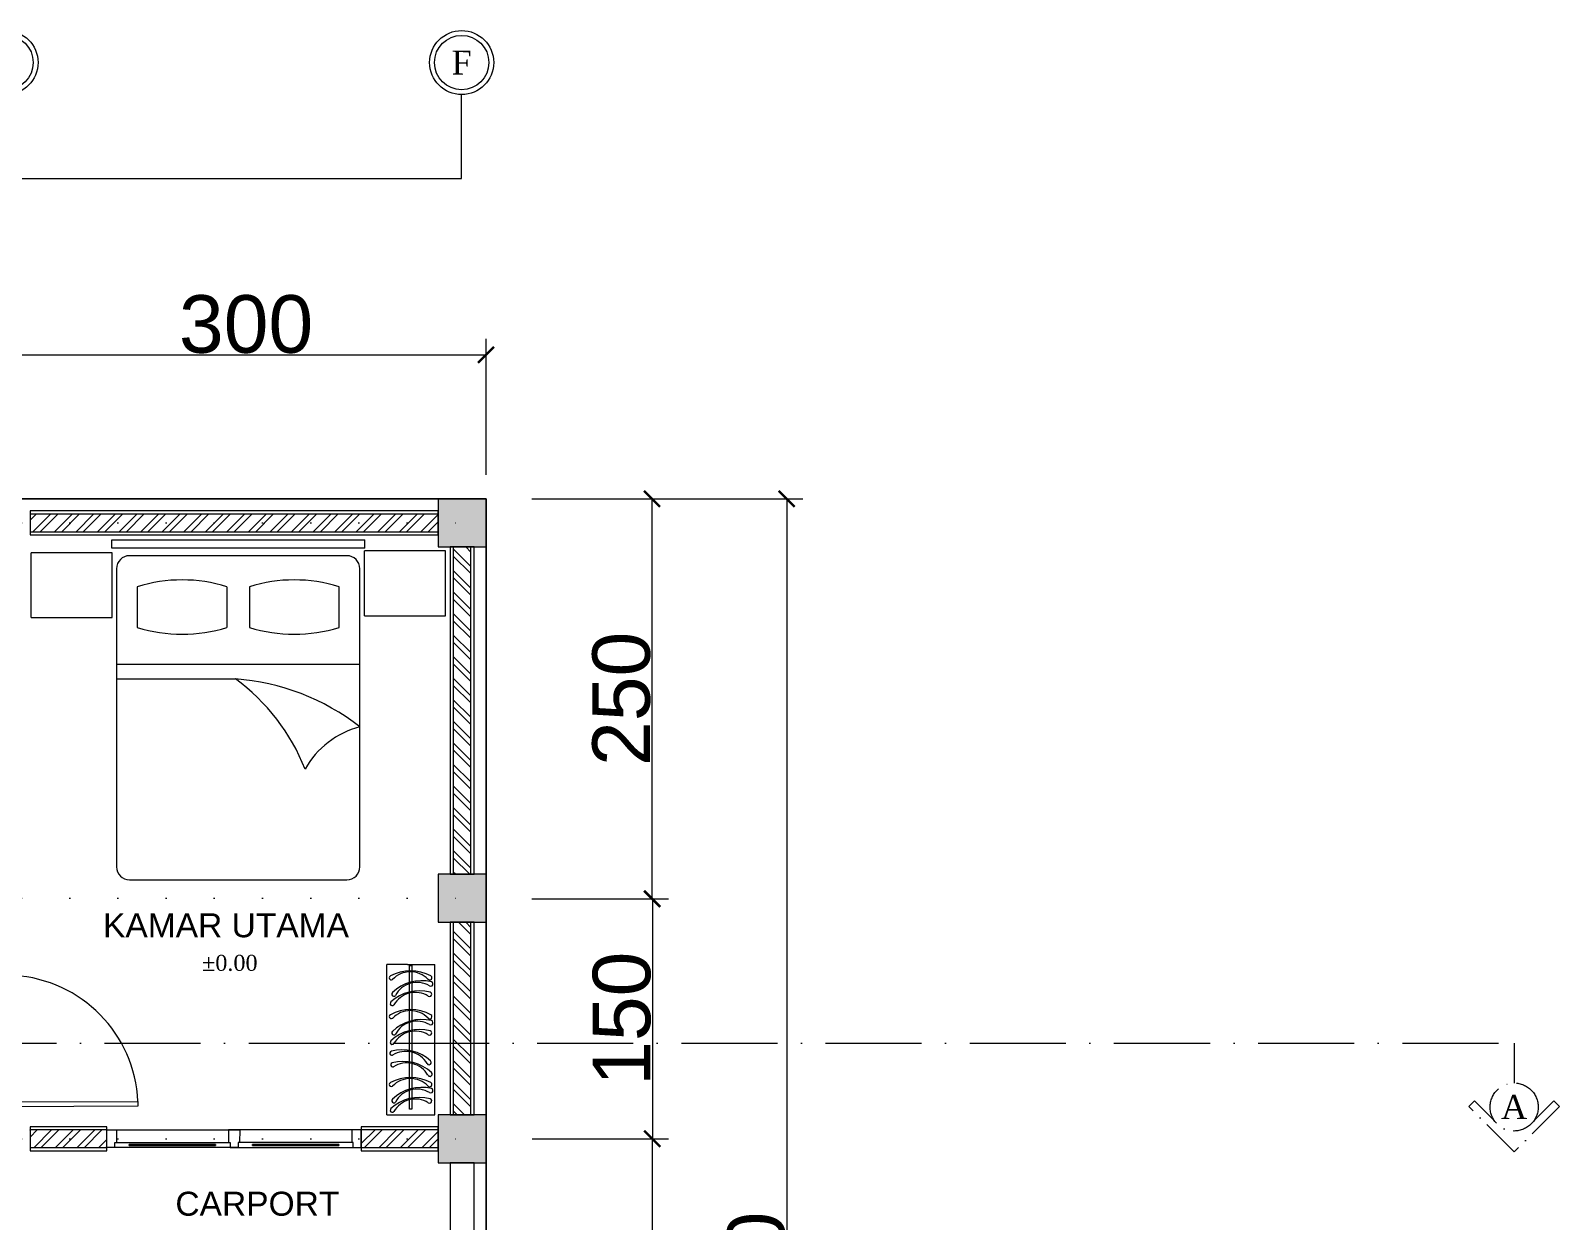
# Model space of a CAD drawing. Header units: millimetres. Extents: x -12161372 to 46643, y -9506984 to 15358.
# Drawn here: x 9704 to 10659, y 5839 to 6583 of the extents above; entities that cross this region are included whole.
import ezdxf

# ---------------------------------------------------------------- set-up
doc = ezdxf.new("R2010")
doc.units = ezdxf.units.MM
doc.linetypes.add('ACAD_ISO07W100', pattern=[3, 0, -3])
doc.linetypes.add('ACAD_ISO10W100', pattern=[18, 12, -3, 0, -3])
for name, color, linetype, lineweight in [('arsiran', 202, 'Continuous', 0), ('dimensi', 50, 'Continuous', 5), ('dinding', 110, 'Continuous', 9), ('furniture', 7, 'Continuous', 5), ('garis potongan', 3, 'ACAD_ISO10W100', 18), ('interior', 7, 'Continuous', 13), ('jendela', 7, 'Continuous', 15), ('kolom', 150, 'Continuous', 13), ('pintu', 7, 'Continuous', 13), ('teks', 255, 'Continuous', 5)]:
    doc.layers.add(name, color=color, linetype=linetype, lineweight=lineweight)
doc.layers.add('lahan', color=253, linetype='Continuous', plot=False)
doc.layers.add('lantai', color=9, linetype='Continuous')
doc.styles.get("Standard").update_dxf_attribs({"font": 'arial.ttf'})
doc.styles.add('teks2', font='times.ttf', dxfattribs={"height": 15})
doc.styles.add('teks3', font='times.ttf', dxfattribs={"height": 25})
doc.dimstyles.new('ISO-25', dxfattribs={"dimtxt": 4.5, "dimasz": 10, "dimexe": 10, "dimexo": 10, "dimtad": 1, "dimtxsty": 'Standard', "dimblk": 'ARCHTICK', "dimcen": 2.5, "dimclrt": 256, "dimadec": 0, "dimazin": 0, "dimtfac": 1, "dimtmove": 0, "dimatfit": 3, "dimfxl": 75, "dimfxlon": 1, "dimtfillclr": 256, "dimlwd": -1, "dimlwe": -1, "dimarcsym": 0})

# ---------------------------------------------------------------- blocks, each defined once
blk = doc.blocks.new('*U21')
at = {"layer": 'arsiran'}
h = blk.add_hatch(dxfattribs=at)
h.set_pattern_fill('ANSI32', color=256)
h.set_pattern_definition([(45, (-2340.073, -4513.269), (-6.735192, 6.735192), []), (45, (-2335.583, -4513.269), (-6.735192, 6.735192), [])])
h.paths.add_polyline_path([(0, 5.5), (0, -5.5), (204.61, -5.5), (204.61, 5.5)])
blk.add_lwpolyline([(0, -5.5), (204.61, -5.5), (204.61, 5.5), (0, 5.5)], close=True, dxfattribs=at)
at = {"layer": 'dinding'}
blk.add_lwpolyline([(0, -7.5), (204.61, -7.5), (204.61, 7.5), (0, 7.5)], close=True, dxfattribs=at)
blk = doc.blocks.new('*U24')
at = {"layer": 'arsiran'}
h = blk.add_hatch(dxfattribs=at)
h.set_pattern_fill('ANSI32', color=256)
h.set_pattern_definition([(45, (-2289.681, -4513.269), (-6.735192, 6.735192), []), (45, (-2285.191, -4513.269), (-6.735192, 6.735192), [])])
h.paths.add_polyline_path([(0, 5.5), (0, -5.5), (255, -5.5), (255, 5.5)])
blk.add_lwpolyline([(0, -5.5), (255, -5.5), (255, 5.5), (0, 5.5)], close=True, dxfattribs=at)
at = {"layer": 'dinding'}
blk.add_lwpolyline([(0, -7.5), (255, -7.5), (255, 7.5), (0, 7.5)], close=True, dxfattribs=at)
blk = doc.blocks.new('*U25')
at = {"layer": 'arsiran'}
h = blk.add_hatch(dxfattribs=at)
h.set_pattern_fill('ANSI32', color=256)
h.set_pattern_definition([(45, (-2424.289, -4513.269), (-6.735192, 6.735192), []), (45, (-2419.799, -4513.269), (-6.735192, 6.735192), [])])
h.paths.add_polyline_path([(0, 5.5), (0, -5.5), (120.39, -5.5), (120.39, 5.5)])
blk.add_lwpolyline([(0, -5.5), (120.39, -5.5), (120.39, 5.5), (0, 5.5)], close=True, dxfattribs=at)
at = {"layer": 'dinding'}
blk.add_lwpolyline([(0, -7.5), (120.39, -7.5), (120.39, 7.5), (0, 7.5)], close=True, dxfattribs=at)
blk = doc.blocks.new('*U40')
at = {"layer": 'arsiran'}
h = blk.add_hatch(dxfattribs=at)
h.set_pattern_fill('ANSI32', color=256)
h.set_pattern_definition([(45, (-2496.681, -4513.269), (-6.735192, 6.735192), []), (45, (-2492.191, -4513.269), (-6.735192, 6.735192), [])])
h.paths.add_polyline_path([(0, 5.5), (0, -5.5), (48, -5.5), (48, 5.5)])
blk.add_lwpolyline([(0, -5.5), (48, -5.5), (48, 5.5), (0, 5.5)], close=True, dxfattribs=at)
at = {"layer": 'dinding'}
blk.add_lwpolyline([(0, -7.5), (48, -7.5), (48, 7.5), (0, 7.5)], close=True, dxfattribs=at)
blk = doc.blocks.new('_ArchTick')
at = {"color": 0, "linetype": 'ByBlock', "const_width": 0.15}
blk.add_lwpolyline([(-0.5, -0.5), (0.5, 0.5)], dxfattribs=at)
blk = doc.blocks.new('*D338')
at = {"layer": 'Defpoints', "color": 0, "ltscale": 10, "transparency": 16777216}
for p in [(9988.85, 6290.26), (9988.85, 5290.26), (10176.65, 5290.26)]:
    blk.add_point(p, dxfattribs=at)
at = {"layer": 'dimensi', "color": 0, "ltscale": 10, "transparency": 16777216}
for p, q in [((10101.65, 6290.26), (10186.65, 6290.26)), ((10176.65, 6290.26), (10176.65, 5290.26)), ((10101.65, 5290.26), (10186.65, 5290.26))]:
    blk.add_line(p, q, dxfattribs=at)
at = {"layer": 'dimensi', "color": 0, "ltscale": 10, "transparency": 16777216, "xscale": 10, "yscale": 10, "zscale": 10}
for p, rotation in [((10176.65, 6290.26), 90), ((10176.65, 5290.26), 270)]:
    blk.add_blockref('_ArchTick', p, dxfattribs=dict(at, rotation=rotation))
at = {"layer": 'dimensi', "ltscale": 10, "transparency": 16777216, "insert": (10157.65, 5788.69), "char_height": 4.5, "attachment_point": 5, "rotation": 90}
blk.add_mtext('{\\H8x;1000}', dxfattribs=at)
blk = doc.blocks.new('*D339')
at = {"layer": 'Defpoints', "color": 0, "ltscale": 10, "transparency": 16777216}
for p in [(9988.85, 5890.26), (9981.35, 5290.26), (10092.57, 5290.26)]:
    blk.add_point(p, dxfattribs=at)
at = {"layer": 'dimensi', "color": 0, "ltscale": 10, "transparency": 16777216}
for p, q in [((10017.57, 5890.26), (10102.57, 5890.26)), ((10092.57, 5890.26), (10092.57, 5290.26)), ((10017.57, 5290.26), (10102.57, 5290.26))]:
    blk.add_line(p, q, dxfattribs=at)
at = {"layer": 'dimensi', "color": 0, "ltscale": 10, "transparency": 16777216, "xscale": 10, "yscale": 10, "zscale": 10}
for p, rotation in [((10092.57, 5890.26), 90), ((10092.57, 5290.26), 270)]:
    blk.add_blockref('_ArchTick', p, dxfattribs=dict(at, rotation=rotation))
at = {"layer": 'dimensi', "ltscale": 10, "transparency": 16777216, "insert": (10073.56, 5579.04), "char_height": 4.5, "attachment_point": 5, "rotation": 90}
blk.add_mtext('{\\H8x;600}', dxfattribs=at)
blk = doc.blocks.new('*D343')
at = {"layer": 'Defpoints', "color": 0, "ltscale": 10, "transparency": 16777216}
for p in [(9988.85, 6380.34), (9688.85, 6290.89), (9988.85, 6290.26)]:
    blk.add_point(p, dxfattribs=at)
at = {"layer": 'dimensi', "color": 0, "ltscale": 10, "transparency": 16777216}
for p, q in [((9688.85, 6305.34), (9688.85, 6390.34)), ((9988.85, 6305.34), (9988.85, 6390.34)), ((9688.85, 6380.34), (9988.85, 6380.34))]:
    blk.add_line(p, q, dxfattribs=at)
at = {"layer": 'dimensi', "color": 0, "ltscale": 10, "transparency": 16777216, "xscale": 10, "yscale": 10, "zscale": 10, "rotation": 180}
blk.add_blockref('_ArchTick', (9688.85, 6380.34), dxfattribs=at)
at = {"layer": 'dimensi', "color": 0, "ltscale": 10, "transparency": 16777216, "xscale": 10, "yscale": 10, "zscale": 10}
blk.add_blockref('_ArchTick', (9988.85, 6380.34), dxfattribs=at)
at = {"layer": 'dimensi', "ltscale": 10, "transparency": 16777216, "insert": (9838.85, 6399.35), "char_height": 4.5, "attachment_point": 5}
blk.add_mtext('{\\H8x;300}', dxfattribs=at)
blk = doc.blocks.new('*D351')
at = {"layer": 'Defpoints', "color": 0, "ltscale": 10, "transparency": 16777216}
for p in [(9988.85, 6290.26), (9988.85, 6040.26), (10092.46, 6040.26)]:
    blk.add_point(p, dxfattribs=at)
at = {"layer": 'dimensi', "color": 0, "ltscale": 10, "transparency": 16777216}
for p, q in [((10017.46, 6290.26), (10102.46, 6290.26)), ((10092.46, 6290.26), (10092.46, 6040.26)), ((10017.46, 6040.26), (10102.46, 6040.26))]:
    blk.add_line(p, q, dxfattribs=at)
at = {"layer": 'dimensi', "color": 0, "ltscale": 10, "transparency": 16777216, "xscale": 10, "yscale": 10, "zscale": 10}
for p, rotation in [((10092.46, 6290.26), 90), ((10092.46, 6040.26), 270)]:
    blk.add_blockref('_ArchTick', p, dxfattribs=dict(at, rotation=rotation))
at = {"layer": 'dimensi', "ltscale": 10, "transparency": 16777216, "insert": (10073.45, 6165.26), "char_height": 4.5, "attachment_point": 5, "rotation": 90}
blk.add_mtext('{\\H8x;250}', dxfattribs=at)
blk = doc.blocks.new('*D352')
at = {"layer": 'Defpoints', "color": 0, "ltscale": 10, "transparency": 16777216}
for p in [(9988.85, 6040.26), (9988.85, 5890.26), (10092.71, 5890.26)]:
    blk.add_point(p, dxfattribs=at)
at = {"layer": 'dimensi', "color": 0, "ltscale": 10, "transparency": 16777216}
for p, q in [((10017.71, 6040.26), (10102.71, 6040.26)), ((10092.71, 6040.26), (10092.71, 5890.26)), ((10017.71, 5890.26), (10102.71, 5890.26))]:
    blk.add_line(p, q, dxfattribs=at)
at = {"layer": 'dimensi', "color": 0, "ltscale": 10, "transparency": 16777216, "xscale": 10, "yscale": 10, "zscale": 10}
for p, rotation in [((10092.71, 6040.26), 90), ((10092.71, 5890.26), 270)]:
    blk.add_blockref('_ArchTick', p, dxfattribs=dict(at, rotation=rotation))
at = {"layer": 'dimensi', "ltscale": 10, "transparency": 16777216, "insert": (10073.71, 5965.26), "char_height": 4.5, "attachment_point": 5, "rotation": 90}
blk.add_mtext('{\\H8x;150}', dxfattribs=at)
blk = doc.blocks.new('A$C20D7642B')
for p, q in [((0, 1880), (0, 0)), ((600, 1880), (0, 1880)), ((285, 14), (285, 1812)), ((285, 1812), (316, 1812)), ((316, 1812), (316, 14)), ((600, 1880), (600, 0)), ((340, 0), (0, 0)), ((316, 14), (285, 14)), ((340, 0), (600, 0))]:
    blk.add_line(p, q)
for centre, radius, start, end in [((65, 1707), 27.8, 56.3378, 252.7376), ((190, 2189), 526, 255.3064, 312.7492), ((221, 1864), 305, 239.1708, 332.3023), ((243, 1988), 305, 237.7855, 330.9171), ((511, 1705), 26.4, 313.4541, 140.2621), ((529, 1823), 26.4, 312.0689, 138.8769), ((49, 1578), 27.8, 57.7231, 254.1228), ((63, 1502), 27.8, 42.31, 238.7098), ((163, 2064), 526, 256.6916, 314.1345), ((59, 1372), 27.8, 28.2801, 224.6799), ((397, 1739), 526, 227.2487, 284.6915), ((301, 1940), 526, 241.2786, 298.7214), ((304, 1732), 305, 223.7577, 316.8893), ((349, 1537), 305, 209.7278, 302.8594), ((542, 1501), 26.4, 298.0411, 124.849), ((71, 1227), 27.8, 28.2801, 224.6799), ((408, 1594), 526, 227.2487, 284.6915), ((360, 1392), 305, 209.7278, 302.8594), ((524, 1256), 26.4, 284.0112, 110.8192), ((243, 1139), 305, 237.7855, 330.9171), ((529, 974), 26.4, 312.0689, 138.8769), ((535, 1111), 26.4, 284.0112, 110.8192), ((65, 858), 27.8, 56.3378, 252.7376), ((163, 1215), 526, 256.6916, 314.1345), ((190, 1340), 526, 255.3064, 312.7492), ((221, 1015), 305, 239.1708, 332.3023), ((511, 856), 26.4, 313.4541, 140.2621), ((49, 729), 27.8, 57.7231, 254.1228), ((63, 653), 27.8, 42.31, 238.7098), ((301, 1090), 526, 241.2786, 298.7214), ((304, 883), 305, 223.7577, 316.8893), ((542, 652), 26.4, 298.0411, 124.849), ((65, 374), 27.8, 56.3378, 252.7376), ((190, 856), 526, 255.3064, 312.7492), ((221, 530), 305, 239.1708, 332.3023), ((243, 655), 305, 237.7855, 330.9171), ((511, 372), 26.4, 313.4541, 140.2621), ((529, 489), 26.4, 312.0689, 138.8769), ((49, 245), 27.8, 57.7231, 254.1228), ((63, 168), 27.8, 42.31, 238.7098), ((163, 730), 526, 256.6916, 314.1345), ((542, 168), 26.4, 298.0411, 124.849), ((301, 606), 526, 241.2786, 298.7214), ((304, 398), 305, 223.7577, 316.8893)]:
    blk.add_arc(centre, radius, start, end)

msp = doc.modelspace()

# ---------------------------------------------------------------- hatches: boundary and pattern name
at = {"layer": 'jendela'}
h = msp.add_hatch(color=256, dxfattribs=at)
h.dxf.hatch_style = 1
h.paths.add_polyline_path([(9819.84, 5886.002), (9819.84, 5886.602), (9765.84, 5886.602), (9765.84, 5886.002)])
h = msp.add_hatch(color=256, dxfattribs=at)
h.dxf.hatch_style = 1
h.paths.add_polyline_path([(9819.84, 5886.002), (9819.84, 5886.602), (9765.84, 5886.602), (9765.84, 5886.002)])
h = msp.add_hatch(color=256, dxfattribs=at)
h.dxf.hatch_style = 1
h.paths.add_polyline_path([(9765.847, 5885.997), (9765.847, 5886.597), (9819.847, 5886.597), (9819.847, 5885.997)])
h = msp.add_hatch(color=256, dxfattribs=at)
h.dxf.hatch_style = 1
h.paths.add_polyline_path([(9765.853, 5886.002), (9765.853, 5886.602), (9819.853, 5886.602), (9819.853, 5886.002)])
h = msp.add_hatch(color=256, dxfattribs=at)
h.dxf.hatch_style = 1
h.paths.add_polyline_path([(9765.854, 5886.002), (9765.854, 5886.602), (9819.854, 5886.602), (9819.854, 5886.002)])
h = msp.add_hatch(color=256, dxfattribs=at)
h.dxf.hatch_style = 1
h.paths.add_polyline_path([(9896.84, 5886.002), (9896.84, 5886.602), (9842.84, 5886.602), (9842.84, 5886.002)])
h = msp.add_hatch(color=256, dxfattribs=at)
h.dxf.hatch_style = 1
h.paths.add_polyline_path([(9896.84, 5886.002), (9896.84, 5886.602), (9842.84, 5886.602), (9842.84, 5886.002)])
h = msp.add_hatch(color=256, dxfattribs=at)
h.dxf.hatch_style = 1
h.paths.add_polyline_path([(9896.847, 5885.997), (9896.847, 5886.597), (9842.847, 5886.597), (9842.847, 5885.997)])
h = msp.add_hatch(color=256, dxfattribs=at)
h.dxf.hatch_style = 1
h.paths.add_polyline_path([(9842.853, 5886.002), (9842.853, 5886.602), (9896.853, 5886.602), (9896.853, 5886.002)])
h = msp.add_hatch(color=256, dxfattribs=at)
h.dxf.hatch_style = 1
h.paths.add_polyline_path([(9842.854, 5886.002), (9842.854, 5886.602), (9896.854, 5886.602), (9896.854, 5886.002)])
at = {"layer": 'kolom'}
h = msp.add_hatch(color=256, dxfattribs=at)
h.dxf.hatch_style = 1
h.paths.add_polyline_path([(9988.847, 6260.262), (9988.847, 6290.262), (9958.847, 6290.262), (9958.847, 6260.262)])
h = msp.add_hatch(color=256, dxfattribs=at)
h.dxf.hatch_style = 1
h.paths.add_polyline_path([(9988.847, 6025.654), (9988.847, 6055.654), (9958.847, 6055.654), (9958.847, 6025.654)])
h = msp.add_hatch(color=256, dxfattribs=at)
h.dxf.hatch_style = 1
h.paths.add_polyline_path([(9988.847, 5875.262), (9988.847, 5905.262), (9958.847, 5905.262), (9958.847, 5875.262)])

# ---------------------------------------------------------------- linework, layer by layer
at = {"layer": 'dinding'}
msp.add_lwpolyline([(9981.347, 5597.689), (9981.369, 5875.262), (9966.369, 5875.262), (9966.347, 5597.689)], close=True, dxfattribs=at)
at = {"layer": 'furniture', "lineweight": 0}
for p, q in [((9755.075, 6264.607), (9913.135, 6264.607)), ((9755.075, 6259.541), (9755.075, 6264.607)), ((9913.135, 6259.541), (9755.075, 6259.541)), ((9963.564, 6257.694), (9912.903, 6257.694)), ((9912.903, 6217.165), (9912.903, 6257.694)), ((9913.135, 6259.541), (9913.135, 6264.607)), ((9963.564, 6217.165), (9963.564, 6257.694)), ((9755.224, 6256.583), (9704.563, 6256.583)), ((9704.563, 6216.054), (9704.563, 6256.583)), ((9755.224, 6216.054), (9755.224, 6256.583)), ((9901.825, 6254.736), (9766.055, 6254.736)), ((9757.949, 6246.631), (9757.949, 6060.201)), ((9909.93, 6060.201), (9909.93, 6246.631)), ((9770.896, 6235.376), (9770.896, 6209.915)), ((9826.91, 6235.376), (9826.91, 6209.915)), ((9840.969, 6235.376), (9840.969, 6209.915)), ((9896.984, 6209.915), (9896.984, 6235.376)), ((9704.563, 6216.054), (9755.224, 6216.054)), ((9912.903, 6217.165), (9963.564, 6217.165)), ((9757.949, 6186.902), (9909.93, 6186.902)), ((9757.949, 6177.688), (9832.159, 6177.688)), ((9766.055, 6052.095), (9901.825, 6052.095))]:
    msp.add_line(p, q, dxfattribs=at)
for centre, radius, start, end in [((9766.055, 6246.631), 8.106, 90, 180), ((9901.825, 6246.631), 8.106, 0, 90), ((9798.903, 6145.074), 94.546, 72.768704, 107.231296), ((9868.977, 6145.074), 94.546, 72.768704, 107.231296), ((9798.903, 6300.217), 94.546, 252.768704, 287.231296), ((9868.977, 6300.217), 94.546, 252.768704, 287.231296), ((9821.722, 6034.404), 143.663, 52.121347, 85.834124), ((9757.939, 6075.316), 126.446, 21.348472, 54.057918), ((9924.004, 6094.23), 55.387, 104.720065, 150.686325), ((9766.055, 6060.201), 8.106, 180, 270), ((9901.825, 6060.201), 8.106, 270, 0)]:
    msp.add_arc(centre, radius, start, end, dxfattribs=at)
at = {"layer": 'garis potongan', "ltscale": 5}
msp.add_lwpolyline([(8128.646, 5925.082), (8128.646, 5950.082), (10631.192, 5950.082), (10631.192, 5925.082)], dxfattribs=at)
at = {"layer": 'garis potongan', "ltscale": 2}
msp.add_lwpolyline([(10643.387, 5901.348), (10655.941, 5913.902), (10659.477, 5910.366), (10631.192, 5882.082), (10602.908, 5910.366), (10606.444, 5913.902), (10618.997, 5901.348)], dxfattribs=at)
msp.add_circle((10631.192, 5910.082), 15, dxfattribs=at)
at = {"layer": 'jendela'}
for p, q in [((9757.847, 5895.779), (9827.847, 5895.779)), ((9757.847, 5895.779), (9827.847, 5895.779)), ((9904.847, 5895.779), (9834.858, 5895.752)), ((9904.847, 5895.779), (9834.858, 5895.752)), ((9833.847, 5884.797), (9751.847, 5884.796)), ((9771.847, 5886.848), (9771.847, 5885.648)), ((9813.847, 5886.848), (9813.847, 5885.648)), ((9828.847, 5884.797), (9910.847, 5884.796)), ((9848.847, 5886.848), (9848.847, 5885.648)), ((9890.847, 5886.848), (9890.847, 5885.648))]:
    msp.add_line(p, q, dxfattribs=at)
for points in [[(9757.847, 5884.797), (9757.847, 5884.796), (9751.847, 5884.796), (9751.836, 5895.779)], [(9751.836, 5895.779), (9757.847, 5895.779), (9757.847, 5887.797)], [(9751.847, 5895.78), (9757.847, 5895.779), (9757.847, 5887.797)], [(9757.847, 5884.797), (9757.847, 5884.796), (9751.847, 5884.796), (9751.847, 5895.78)], [(9834.858, 5895.762), (9827.836, 5895.762), (9827.847, 5887.797), (9828.847, 5887.797), (9828.847, 5884.797), (9833.847, 5884.797)], [(9827.836, 5895.762), (9834.858, 5895.762), (9834.847, 5887.797), (9833.847, 5887.797), (9833.847, 5884.797), (9828.847, 5884.797)], [(9834.858, 5895.762), (9827.836, 5895.762), (9827.847, 5887.797), (9828.847, 5887.797), (9828.847, 5884.797), (9833.847, 5884.797)], [(9904.847, 5884.797), (9904.847, 5884.796), (9910.847, 5884.796), (9910.847, 5895.78)], [(9910.847, 5895.78), (9904.847, 5895.779), (9904.847, 5887.797)], [(9910.858, 5895.779), (9904.847, 5895.779), (9904.847, 5887.797)], [(9904.847, 5884.797), (9904.847, 5884.796), (9910.847, 5884.796), (9910.858, 5895.779)]]:
    msp.add_lwpolyline(points, dxfattribs=at)
for points in [[(9828.847, 5884.797), (9756.847, 5884.797), (9756.847, 5887.797), (9828.847, 5887.797)], [(9828.847, 5884.797), (9756.847, 5884.797), (9756.847, 5887.797), (9828.847, 5887.797)], [(9765.847, 5886.597), (9819.847, 5886.597), (9819.847, 5885.997), (9765.847, 5885.997)], [(9819.847, 5886.597), (9765.847, 5886.597), (9765.847, 5885.997), (9819.847, 5885.997)], [(9765.847, 5886.597), (9819.847, 5886.597), (9819.847, 5885.997), (9765.847, 5885.997)], [(9819.847, 5886.597), (9765.847, 5886.597), (9765.847, 5885.997), (9819.847, 5885.997)], [(9819.847, 5886.597), (9765.847, 5886.597), (9765.847, 5885.997), (9819.847, 5885.997)], [(9833.847, 5884.797), (9905.847, 5884.797), (9905.847, 5887.797), (9833.847, 5887.797)], [(9833.847, 5884.797), (9905.847, 5884.797), (9905.847, 5887.797), (9833.847, 5887.797)], [(9842.847, 5886.597), (9896.847, 5886.597), (9896.847, 5885.997), (9842.847, 5885.997)], [(9896.847, 5886.597), (9842.847, 5886.597), (9842.847, 5885.997), (9896.847, 5885.997)], [(9842.847, 5886.597), (9896.847, 5886.597), (9896.847, 5885.997), (9842.847, 5885.997)], [(9896.847, 5886.597), (9842.847, 5886.597), (9842.847, 5885.997), (9896.847, 5885.997)], [(9842.847, 5886.597), (9896.847, 5886.597), (9896.847, 5885.997), (9842.847, 5885.997)]]:
    msp.add_lwpolyline(points, close=True, dxfattribs=at)
at = {"layer": 'kolom'}
for points in [[(9958.847, 6260.262), (9988.847, 6260.262), (9988.847, 6290.262), (9958.847, 6290.262)], [(9958.847, 6025.654), (9988.847, 6025.654), (9988.847, 6055.654), (9958.847, 6055.654)], [(9958.847, 5875.262), (9988.847, 5875.262), (9988.847, 5905.262), (9958.847, 5905.262)]]:
    msp.add_lwpolyline(points, close=True, dxfattribs=at)
at = {"layer": 'lahan', "ltscale": 10}
msp.add_line((9988.847, 6290.262), (9988.847, 6040.262), dxfattribs=at)
at = {"layer": 'lantai'}
msp.add_lwpolyline([(8788.847, 5290.262), (9988.847, 5290.262), (9988.847, 6290.262), (8788.847, 6290.262)], close=True, dxfattribs=at)
at = {"layer": 'pintu'}
msp.add_lwpolyline([(9691.31, 5910.293), (9691.298, 5913.293), (9771.298, 5913.606), (9771.309, 5910.606)], close=True, dxfattribs=at)
msp.add_arc((9688.828, 5909.915), 82.552, 2.562894, 86.404147, dxfattribs=at)
at = {"layer": 'teks', "ltscale": 0.8}
msp.add_line((9973.562, 6490.588), (9973.562, 6543.046), dxfattribs=at)
at = {"layer": 'teks', "ltscale": 10}
msp.add_line((8803.847, 6490.588), (9973.562, 6490.588), dxfattribs=at)
at = {"layer": 'teks', "linetype": 'ACAD_ISO07W100', "ltscale": 10}
for p, q in [((8404.321, 6275.262), (9988.847, 6275.262)), ((8404.321, 6040.262), (9988.847, 6040.654)), ((8404.321, 5890.262), (9988.847, 5890.262))]:
    msp.add_line(p, q, dxfattribs=at)
at = {"layer": 'teks'}
for centre, radius in [((9688.847, 6563.046), 20), ((9973.562, 6563.046), 20), ((9688.847, 6563.046), 17), ((9973.562, 6563.046), 17)]:
    msp.add_circle(centre, radius, dxfattribs=at)

# ---------------------------------------------------------------- block references
at = {"layer": 'dinding'}
for name, p in [('*U24', (9703.847, 6275.262)), ('*U40', (9703.847, 5890.262)), ('*U40', (9910.852, 5890.288))]:
    msp.add_blockref(name, p, dxfattribs=at)
at = {"layer": 'dinding', "rotation": 270}
for name, p in [('*U21', (9973.847, 6260.262)), ('*U25', (9973.847, 6025.654))]:
    msp.add_blockref(name, p, dxfattribs=at)
at = {"layer": 'interior', "xscale": 0.05, "yscale": 0.05, "zscale": 0.05, "rotation": 180}
msp.add_blockref('A$C20D7642B', (9956.721, 5999.247), dxfattribs=at)

# ---------------------------------------------------------------- texts
at = {"layer": 'teks', "attachment_point": 5}
for s, width, insert, char_height, style in [('F', 35.65071, (9973.562, 6563.046), 15, 'teks2'), ('\\pxi-3,l4,t4;%%P0.00', 79.47508, (9823.694, 6000.099), 10, 'teks3')]:
    msp.add_mtext_dynamic_manual_height_columns(s, width=width, gutter_width=15, heights=[0], dxfattribs=dict(at, insert=insert, char_height=char_height, style=style))
at = {"layer": 'teks', "ltscale": 10, "char_height": 15, "attachment_point": 1}
for s, width, insert in [('KAMAR UTAMA', 169.5723, (9749.469, 6031.2)), ('CARPORT', 109.7851, (9794.689, 5857.131))]:
    msp.add_mtext_dynamic_manual_height_columns(s, width=width, gutter_width=100, heights=[0], dxfattribs=dict(at, insert=insert))
at = {"layer": 'teks', "ltscale": 2, "insert": (10631.192, 5910.082), "char_height": 15, "attachment_point": 5, "style": 'teks2'}
msp.add_mtext_dynamic_manual_height_columns('A', width=35.65071, gutter_width=15, heights=[0], dxfattribs=at)

# ---------------------------------------------------------------- dimensions: what is measured, and where the dimension line sits
at = {"layer": 'dimensi', "ltscale": 10}
dim = msp.add_linear_dim(base=(9988.847, 6380.337), p1=(9688.847, 6290.887), p2=(9988.847, 6290.262), text='{\\H8x;<>}', dimstyle='ISO-25', dxfattribs=at)
dim.commit()
dim.dimension.update_dxf_attribs({"geometry": '*D343', "text_midpoint": (9838.847, 6399.355)})
for base, p1, p2, picture, middle in [((10176.653, 5290.262), (9988.847, 6290.262), (9988.847, 5290.262), '*D338', (10176.653, 5788.686)), ((10092.713, 5890.262), (9988.847, 6040.262), (9988.847, 5890.262), '*D352', (10092.713, 5965.262)), ((10092.57, 5290.262), (9988.847, 5890.262), (9981.347, 5290.262), '*D339', (10092.57, 5579.041))]:
    dim = msp.add_linear_dim(base=base, p1=p1, p2=p2, angle=90, text='{\\H8x;<>}', dimstyle='ISO-25', dxfattribs=at)
    dim.commit()
    dim.dimension.update_dxf_attribs({"geometry": picture, "text_midpoint": middle, "dimtype": 160})
dim = msp.add_linear_dim(base=(10092.459, 6040.262), p1=(9988.847, 6290.262), p2=(9988.847, 6040.262), angle=90, text='{\\H8x;<>}', dimstyle='ISO-25', dxfattribs=at)
dim.commit()
dim.dimension.update_dxf_attribs({"geometry": '*D351', "text_midpoint": (10073.454, 6165.262)})

doc.saveas('drawing.dxf')
